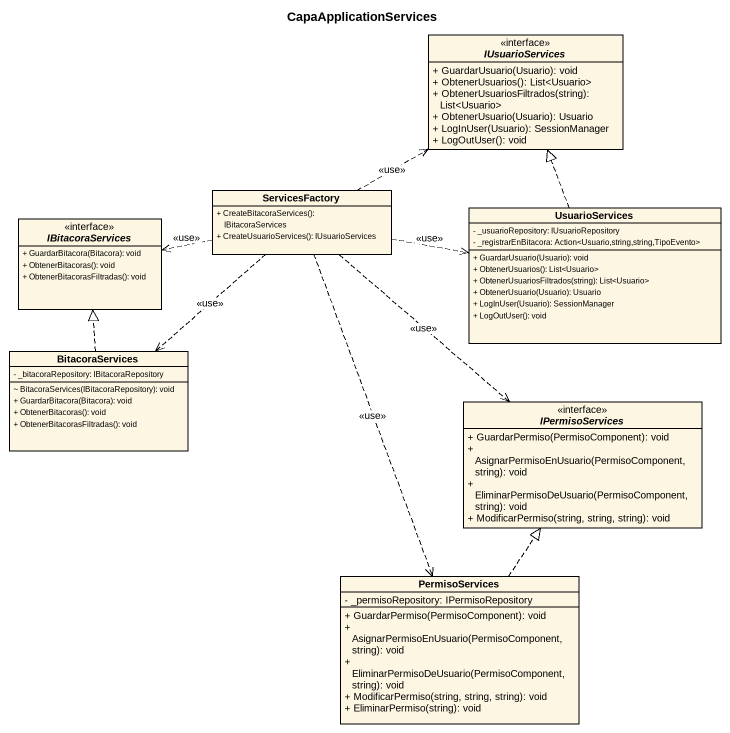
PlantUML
@startuml
title CapaApplicationServices
hide circle
hide empty members
skinparam classAttributeIconSize 0
interface IUsuarioServices {
  + GuardarUsuario(Usuario): void
  + ObtenerUsuarios(): List<Usuario>
  + ObtenerUsuariosFiltrados(string): List<Usuario>
  + ObtenerUsuario(Usuario): Usuario
  + LogInUser(Usuario): SessionManager
  + LogOutUser(): void
}
class ServicesFactory {
  + CreateBitacoraServices(): IBitacoraServices
  + CreateUsuarioServices(): IUsuarioServices
}
class UsuarioServices {
  - _usuarioRepository: IUsuarioRepository
  - _registrarEnBitacora: Action<Usuario,string,string,TipoEvento>
  + GuardarUsuario(Usuario): void
  + ObtenerUsuarios(): List<Usuario>
  + ObtenerUsuariosFiltrados(string): List<Usuario>
  + ObtenerUsuario(Usuario): Usuario
  + LogInUser(Usuario): SessionManager
  + LogOutUser(): void
}
interface IBitacoraServices {
  + GuardarBitacora(Bitacora): void
  + ObtenerBitacoras(): void
  + ObtenerBitacorasFiltradas(): void
}
class BitacoraServices {
  - _bitacoraRepository: IBitacoraRepository
  ~ BitacoraServices(IBitacoraRepository): void
  + GuardarBitacora(Bitacora): void
  + ObtenerBitacoras(): void
  + ObtenerBitacorasFiltradas(): void
}
interface IPermisoServices {
  + GuardarPermiso(PermisoComponent): void
  + AsignarPermisoEnUsuario(PermisoComponent, string): void
  + EliminarPermisoDeUsuario(PermisoComponent, string): void
  + ModificarPermiso(string, string, string): void
}
class PermisoServices {
  - _permisoRepository: IPermisoRepository
  + GuardarPermiso(PermisoComponent): void
  + AsignarPermisoEnUsuario(PermisoComponent, string): void
  + EliminarPermisoDeUsuario(PermisoComponent, string): void
  + ModificarPermiso(string, string, string): void
  + EliminarPermiso(string): void
}
ServicesFactory .right.> IUsuarioServices : <<use>>
ServicesFactory .right.> UsuarioServices : <<use>>
ServicesFactory .left.> IBitacoraServices : <<use>>
ServicesFactory ..> BitacoraServices : <<use>>
ServicesFactory ..> IPermisoServices : <<use>>
ServicesFactory ..> PermisoServices : <<use>>
UsuarioServices .up.|> IUsuarioServices
BitacoraServices .up.|> IBitacoraServices
PermisoServices .up.|> IPermisoServices
@enduml
